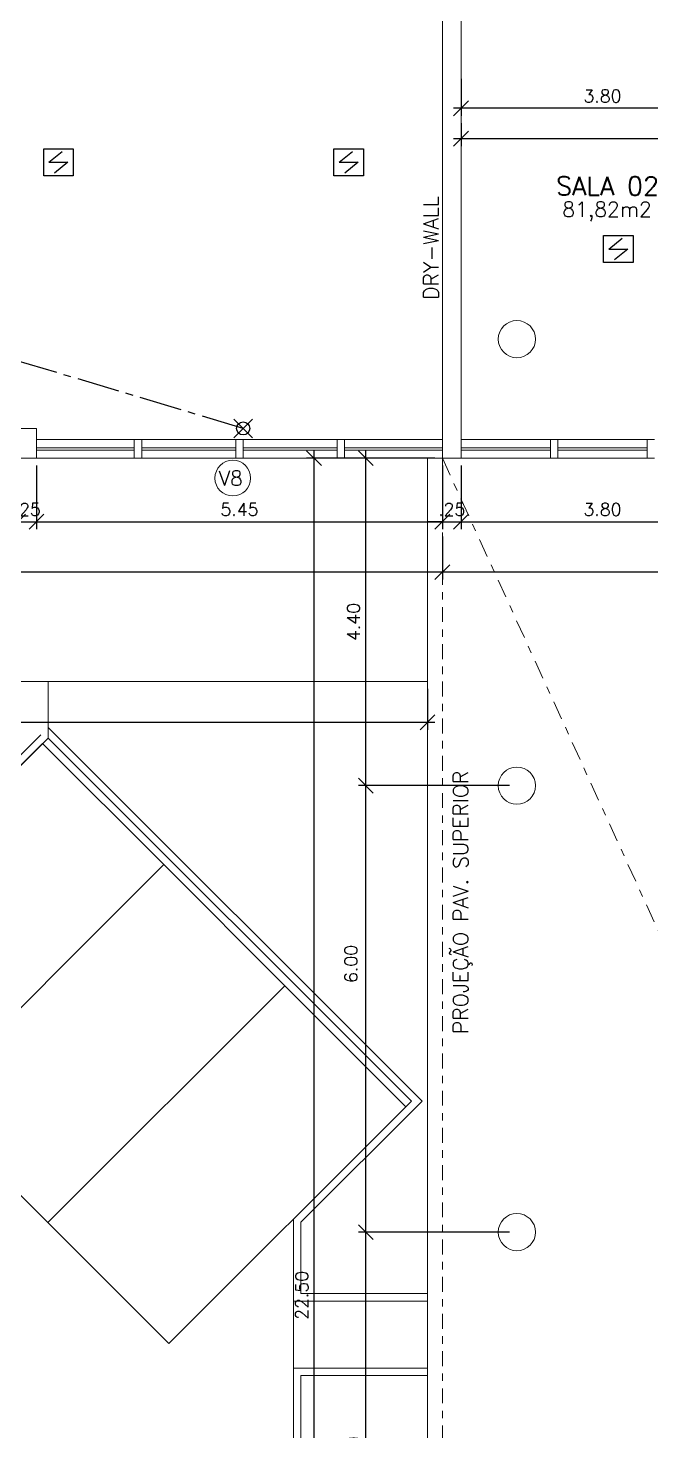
# Model space of a CAD drawing. Header units: millimetres. Extents: x 521 to 1055, y 261 to 520.
# Drawn here: x 715.49 to 723.85, y 476.65 to 495.5 of the extents above; entities that cross this region are included whole.
import ezdxf
from ezdxf.enums import TextEntityAlignment as Align

# ---------------------------------------------------------------- set-up
doc = ezdxf.new("R2010")
doc.units = ezdxf.units.MM
for name, pattern in [('CENTER2', [28.575, 19.05, -3.175, 3.175, -3.175]), ('CONTINU', [0]), ('DASHDOT', [1, 0.5, -0.25, 0, -0.25])]:
    doc.linetypes.add(name, pattern=pattern)
doc.layers.add('0.1', color=8, linetype='Continuous', lineweight=13)
doc.layers.add('ppci', color=8, linetype='Continuous')
doc.styles.add('ROMANS', font='romans')
doc.styles.get("Standard").update_dxf_attribs({"font": 'romans.shx'})
doc.dimstyles.new('Fares Eng - 50', dxfattribs={"dimscale": 2, "dimtxt": 0.085, "dimasz": 0.1, "dimexe": 0.05, "dimexo": 0.05, "dimgap": 0.04, "dimtad": 1, "dimzin": 4, "dimdsep": 46, "dimtxsty": 'ROMANS', "dimblk1": 'OBLIQUE', "dimblk2": 'OBLIQUE', "dimsah": 1, "dimcen": 0.05, "dimdle": 0.05, "dimclrd": 8, "dimclre": 8, "dimclrt": 8, "dimaunit": 1, "dimadec": 0, "dimazin": 0, "dimtfac": 1, "dimtix": 1, "dimtmove": 2, "dimatfit": 0, "dimldrblk": 'OPEN90', "dimfxl": 1, "dimtolj": 1, "dimtzin": 0, "dimarcsym": 0})

# ---------------------------------------------------------------- blocks, each defined once
blk = doc.blocks.new('_OBLIQUE')
at = {"color": 0, "linetype": 'ByBlock'}
blk.add_line((-0.5, -0.5), (0.5, 0.5), dxfattribs=at)
blk = doc.blocks.new('*D70')
at = {"layer": '0.1', "color": 8, "linetype": 'CONTINU', "lineweight": -2, "transparency": 16777216}
for p, q in [((721.053, 488.664), (721.053, 488.085)), ((734.153, 488.664), (734.153, 488.085)), ((734.253, 488.185), (720.953, 488.185))]:
    blk.add_line(p, q, dxfattribs=at)
at = {"layer": 'DEFPOINTS', "color": 0, "linetype": 'CONTINU', "lineweight": -2, "transparency": 16777216}
for p in [(721.053, 488.764), (734.153, 488.764), (721.053, 488.185)]:
    blk.add_point(p, dxfattribs=at)
at = {"layer": '0.1', "color": 8, "linetype": 'CONTINU', "lineweight": -2, "transparency": 16777216, "xscale": 0.2, "yscale": 0.2, "zscale": 0.2, "rotation": 180}
blk.add_blockref('_OBLIQUE', (721.053, 488.185), dxfattribs=at)
at = {"layer": '0.1', "color": 8, "linetype": 'CONTINU', "lineweight": -2, "transparency": 16777216, "xscale": 0.2, "yscale": 0.2, "zscale": 0.2}
blk.add_blockref('_OBLIQUE', (734.153, 488.185), dxfattribs=at)
at = {"layer": '0.1', "color": 8, "linetype": 'CONTINU', "transparency": 16777216, "insert": (727.603, 488.35), "char_height": 0.17, "attachment_point": 5, "style": 'ROMANS'}
blk.add_mtext('\\A1;13.10', dxfattribs=at)
blk = doc.blocks.new('_Open90')
at = {"color": 0, "linetype": 'ByBlock', "lineweight": -2}
for p, q in [((0, 0), (-1, 0)), ((-0.5, 0.5), (0, 0)), ((0, 0), (-0.5, -0.5))]:
    blk.add_line(p, q, dxfattribs=at)
blk = doc.blocks.new('*D71')
at = {"layer": '0.1', "color": 8, "linetype": 'CONTINU', "lineweight": -2, "transparency": 16777216}
for p, q in [((667.303, 488.664), (667.303, 488.085)), ((721.053, 488.564), (721.053, 488.085)), ((721.153, 488.185), (667.203, 488.185))]:
    blk.add_line(p, q, dxfattribs=at)
at = {"layer": 'DEFPOINTS', "color": 0, "linetype": 'CONTINU', "lineweight": -2, "transparency": 16777216}
for p in [(667.303, 488.764), (721.053, 488.664), (667.303, 488.185)]:
    blk.add_point(p, dxfattribs=at)
at = {"layer": '0.1', "color": 8, "linetype": 'CONTINU', "lineweight": -2, "transparency": 16777216, "xscale": 0.2, "yscale": 0.2, "zscale": 0.2, "rotation": 180}
blk.add_blockref('_OBLIQUE', (667.303, 488.185), dxfattribs=at)
at = {"layer": '0.1', "color": 8, "linetype": 'CONTINU', "lineweight": -2, "transparency": 16777216, "xscale": 0.2, "yscale": 0.2, "zscale": 0.2}
blk.add_blockref('_OBLIQUE', (721.053, 488.185), dxfattribs=at)
at = {"layer": '0.1', "color": 8, "linetype": 'CONTINU', "transparency": 16777216, "insert": (694.178, 488.35), "char_height": 0.17, "attachment_point": 5, "style": 'ROMANS'}
blk.add_mtext('\\A1;53.75', dxfattribs=at)
blk = doc.blocks.new('*D176')
at = {"layer": '0.1', "color": 8, "linetype": 'CONTINU', "lineweight": -2, "transparency": 16777216}
for p, q in [((720.025, 473.217), (720.025, 479.417)), ((721.953, 479.317), (719.925, 479.317)), ((721.953, 473.317), (719.925, 473.317))]:
    blk.add_line(p, q, dxfattribs=at)
at = {"layer": 'DEFPOINTS', "color": 0, "linetype": 'CONTINU', "lineweight": -2, "transparency": 16777216}
for p in [(720.025, 479.317), (722.053, 479.317), (722.053, 473.317)]:
    blk.add_point(p, dxfattribs=at)
at = {"layer": '0.1', "color": 8, "linetype": 'CONTINU', "lineweight": -2, "transparency": 16777216, "xscale": 0.2, "yscale": 0.2, "zscale": 0.2}
for p, rotation in [((720.025, 479.317), 90), ((720.025, 473.317), 270)]:
    blk.add_blockref('_OBLIQUE', p, dxfattribs=dict(at, rotation=rotation))
at = {"layer": '0.1', "color": 8, "linetype": 'CONTINU', "transparency": 16777216, "insert": (719.86, 476.317), "char_height": 0.17, "attachment_point": 5, "rotation": 90, "style": 'ROMANS'}
blk.add_mtext('\\A1;6.00', dxfattribs=at)
blk = doc.blocks.new('*D111')
at = {"layer": '0.1', "color": 8, "linetype": 'CONTINU', "lineweight": -2, "transparency": 16777216}
for p, q in [((721.953, 485.317), (719.925, 485.317)), ((720.025, 479.217), (720.025, 485.417)), ((721.953, 479.317), (719.925, 479.317))]:
    blk.add_line(p, q, dxfattribs=at)
at = {"layer": 'DEFPOINTS', "color": 0, "linetype": 'CONTINU', "lineweight": -2, "transparency": 16777216}
for p in [(720.025, 485.317), (722.053, 485.317), (722.053, 479.317)]:
    blk.add_point(p, dxfattribs=at)
at = {"layer": '0.1', "color": 8, "linetype": 'CONTINU', "lineweight": -2, "transparency": 16777216, "xscale": 0.2, "yscale": 0.2, "zscale": 0.2}
for p, rotation in [((720.025, 485.317), 90), ((720.025, 479.317), 270)]:
    blk.add_blockref('_OBLIQUE', p, dxfattribs=dict(at, rotation=rotation))
at = {"layer": '0.1', "color": 8, "linetype": 'CONTINU', "transparency": 16777216, "insert": (719.825, 482.921), "char_height": 0.17, "attachment_point": 5, "rotation": 90, "style": 'ROMANS'}
blk.add_mtext('\\A1;6.00', dxfattribs=at)
blk = doc.blocks.new('*D218')
at = {"layer": '0.1', "color": 8, "linetype": 'CONTINU', "lineweight": -2, "transparency": 16777216}
for p, q in [((720.025, 485.217), (720.025, 489.817)), ((720.953, 489.717), (719.925, 489.717)), ((721.953, 485.317), (719.925, 485.317))]:
    blk.add_line(p, q, dxfattribs=at)
at = {"layer": 'DEFPOINTS', "color": 0, "linetype": 'CONTINU', "lineweight": -2, "transparency": 16777216}
for p in [(720.025, 489.717), (721.053, 489.717), (722.053, 485.317)]:
    blk.add_point(p, dxfattribs=at)
at = {"layer": '0.1', "color": 8, "linetype": 'CONTINU', "lineweight": -2, "transparency": 16777216, "xscale": 0.2, "yscale": 0.2, "zscale": 0.2}
for p, rotation in [((720.025, 489.717), 90), ((720.025, 485.317), 270)]:
    blk.add_blockref('_OBLIQUE', p, dxfattribs=dict(at, rotation=rotation))
at = {"layer": '0.1', "color": 8, "linetype": 'CONTINU', "transparency": 16777216, "insert": (719.86, 487.517), "char_height": 0.17, "attachment_point": 5, "rotation": 90, "style": 'ROMANS'}
blk.add_mtext('\\A1;4.40', dxfattribs=at)
blk = doc.blocks.new('*D236')
at = {"layer": '0.1', "color": 8, "linetype": 'CONTINU', "lineweight": -2, "transparency": 16777216}
for p, q in [((715.353, 489.617), (715.353, 488.764)), ((715.603, 489.617), (715.603, 488.764)), ((715.353, 488.864), (715.153, 488.864)), ((715.353, 488.864), (715.603, 488.864)), ((715.603, 488.864), (715.803, 488.864))]:
    blk.add_line(p, q, dxfattribs=at)
at = {"layer": 'DEFPOINTS', "color": 0, "linetype": 'CONTINU', "lineweight": -2, "transparency": 16777216}
for p in [(715.353, 489.717), (715.603, 489.717), (715.603, 488.864)]:
    blk.add_point(p, dxfattribs=at)
at = {"layer": '0.1', "color": 8, "linetype": 'CONTINU', "lineweight": -2, "transparency": 16777216, "xscale": 0.2, "yscale": 0.2, "zscale": 0.2}
blk.add_blockref('_OBLIQUE', (715.353, 488.864), dxfattribs=at)
at = {"layer": '0.1', "color": 8, "linetype": 'CONTINU', "lineweight": -2, "transparency": 16777216, "xscale": 0.2, "yscale": 0.2, "zscale": 0.2, "rotation": 180}
blk.add_blockref('_OBLIQUE', (715.603, 488.864), dxfattribs=at)
at = {"layer": '0.1', "color": 8, "linetype": 'CONTINU', "transparency": 16777216, "insert": (715.478, 489.029), "char_height": 0.17, "attachment_point": 5, "style": 'ROMANS'}
blk.add_mtext('\\A1;.25', dxfattribs=at)
blk = doc.blocks.new('*D237')
at = {"layer": '0.1', "color": 8, "linetype": 'CONTINU', "lineweight": -2, "transparency": 16777216}
for p, q in [((715.603, 489.617), (715.603, 488.764)), ((721.053, 489.617), (721.053, 488.764)), ((715.503, 488.864), (721.153, 488.864))]:
    blk.add_line(p, q, dxfattribs=at)
at = {"layer": 'DEFPOINTS', "color": 0, "linetype": 'CONTINU', "lineweight": -2, "transparency": 16777216}
for p in [(715.603, 489.717), (721.053, 489.717), (721.053, 488.864)]:
    blk.add_point(p, dxfattribs=at)
at = {"layer": '0.1', "color": 8, "linetype": 'CONTINU', "lineweight": -2, "transparency": 16777216, "xscale": 0.2, "yscale": 0.2, "zscale": 0.2, "rotation": 180}
blk.add_blockref('_OBLIQUE', (715.603, 488.864), dxfattribs=at)
at = {"layer": '0.1', "color": 8, "linetype": 'CONTINU', "lineweight": -2, "transparency": 16777216, "xscale": 0.2, "yscale": 0.2, "zscale": 0.2}
blk.add_blockref('_OBLIQUE', (721.053, 488.864), dxfattribs=at)
at = {"layer": '0.1', "color": 8, "linetype": 'CONTINU', "transparency": 16777216, "insert": (718.328, 489.029), "char_height": 0.17, "attachment_point": 5, "style": 'ROMANS'}
blk.add_mtext('\\A1;5.45', dxfattribs=at)
blk = doc.blocks.new('*D238')
at = {"layer": '0.1', "color": 8, "linetype": 'CONTINU', "lineweight": -2, "transparency": 16777216}
for p, q in [((721.053, 489.617), (721.053, 488.764)), ((721.303, 489.617), (721.303, 488.764)), ((721.053, 488.864), (720.853, 488.864)), ((721.053, 488.864), (721.303, 488.864)), ((721.303, 488.864), (721.503, 488.864))]:
    blk.add_line(p, q, dxfattribs=at)
at = {"layer": 'DEFPOINTS', "color": 0, "linetype": 'CONTINU', "lineweight": -2, "transparency": 16777216}
for p in [(721.053, 489.717), (721.303, 489.717), (721.303, 488.864)]:
    blk.add_point(p, dxfattribs=at)
at = {"layer": '0.1', "color": 8, "linetype": 'CONTINU', "lineweight": -2, "transparency": 16777216, "xscale": 0.2, "yscale": 0.2, "zscale": 0.2}
blk.add_blockref('_OBLIQUE', (721.053, 488.864), dxfattribs=at)
at = {"layer": '0.1', "color": 8, "linetype": 'CONTINU', "lineweight": -2, "transparency": 16777216, "xscale": 0.2, "yscale": 0.2, "zscale": 0.2, "rotation": 180}
blk.add_blockref('_OBLIQUE', (721.303, 488.864), dxfattribs=at)
at = {"layer": '0.1', "color": 8, "linetype": 'CONTINU', "transparency": 16777216, "insert": (721.178, 489.029), "char_height": 0.17, "attachment_point": 5, "style": 'ROMANS'}
blk.add_mtext('\\A1;.25', dxfattribs=at)
blk = doc.blocks.new('*D247')
at = {"layer": '0.1', "color": 8, "linetype": 'CONTINU', "lineweight": -2, "transparency": 16777216}
for p, q in [((721.303, 489.617), (721.303, 488.764)), ((725.103, 489.617), (725.103, 488.764)), ((721.203, 488.864), (725.203, 488.864))]:
    blk.add_line(p, q, dxfattribs=at)
at = {"layer": 'DEFPOINTS', "color": 0, "linetype": 'CONTINU', "lineweight": -2, "transparency": 16777216}
for p in [(721.303, 489.717), (725.103, 489.717), (725.103, 488.864)]:
    blk.add_point(p, dxfattribs=at)
at = {"layer": '0.1', "color": 8, "linetype": 'CONTINU', "lineweight": -2, "transparency": 16777216, "xscale": 0.2, "yscale": 0.2, "zscale": 0.2, "rotation": 180}
blk.add_blockref('_OBLIQUE', (721.303, 488.864), dxfattribs=at)
at = {"layer": '0.1', "color": 8, "linetype": 'CONTINU', "lineweight": -2, "transparency": 16777216, "xscale": 0.2, "yscale": 0.2, "zscale": 0.2}
blk.add_blockref('_OBLIQUE', (725.103, 488.864), dxfattribs=at)
at = {"layer": '0.1', "color": 8, "linetype": 'CONTINU', "transparency": 16777216, "insert": (723.203, 489.029), "char_height": 0.17, "attachment_point": 5, "style": 'ROMANS'}
blk.add_mtext('\\A1;3.80', dxfattribs=at)
blk = doc.blocks.new('*D256')
at = {"layer": '0.1', "color": 8, "linetype": 'CONTINU', "lineweight": -2, "transparency": 16777216}
for p, q in [((667.203, 486.617), (667.203, 486.067)), ((720.853, 486.617), (720.853, 486.067)), ((720.953, 486.167), (667.103, 486.167))]:
    blk.add_line(p, q, dxfattribs=at)
at = {"layer": 'DEFPOINTS', "color": 0, "linetype": 'CONTINU', "lineweight": -2, "transparency": 16777216}
for p in [(667.203, 486.717), (720.853, 486.717), (667.203, 486.167)]:
    blk.add_point(p, dxfattribs=at)
at = {"layer": '0.1', "color": 8, "linetype": 'CONTINU', "lineweight": -2, "transparency": 16777216, "xscale": 0.2, "yscale": 0.2, "zscale": 0.2, "rotation": 180}
blk.add_blockref('_OBLIQUE', (667.203, 486.167), dxfattribs=at)
at = {"layer": '0.1', "color": 8, "linetype": 'CONTINU', "lineweight": -2, "transparency": 16777216, "xscale": 0.2, "yscale": 0.2, "zscale": 0.2}
blk.add_blockref('_OBLIQUE', (720.853, 486.167), dxfattribs=at)
at = {"layer": '0.1', "color": 8, "linetype": 'CONTINU', "transparency": 16777216, "insert": (694.028, 486.332), "char_height": 0.17, "attachment_point": 5, "style": 'ROMANS'}
blk.add_mtext('\\A1;53.65', dxfattribs=at)
blk = doc.blocks.new('*D273')
at = {"layer": '0.1', "color": 8, "linetype": 'CONTINU', "lineweight": -2, "transparency": 16777216}
for p, q in [((719.33, 467.117), (719.33, 489.817)), ((720.222, 489.717), (719.23, 489.717)), ((719.825, 467.217), (719.23, 467.217))]:
    blk.add_line(p, q, dxfattribs=at)
at = {"layer": 'DEFPOINTS', "color": 0, "linetype": 'CONTINU', "lineweight": -2, "transparency": 16777216}
for p in [(719.33, 489.717), (720.322, 489.717), (719.925, 467.217)]:
    blk.add_point(p, dxfattribs=at)
at = {"layer": '0.1', "color": 8, "linetype": 'CONTINU', "lineweight": -2, "transparency": 16777216, "xscale": 0.2, "yscale": 0.2, "zscale": 0.2}
for p, rotation in [((719.33, 489.717), 90), ((719.33, 467.217), 270)]:
    blk.add_blockref('_OBLIQUE', p, dxfattribs=dict(at, rotation=rotation))
at = {"layer": '0.1', "color": 8, "linetype": 'CONTINU', "transparency": 16777216, "insert": (719.165, 478.467), "char_height": 0.17, "attachment_point": 5, "rotation": 90, "style": 'ROMANS'}
blk.add_mtext('\\A1;22.50', dxfattribs=at)
blk = doc.blocks.new('*D3372')
at = {"layer": '0.1', "color": 8, "linetype": 'CONTINU', "lineweight": -2, "transparency": 16777216}
for p, q in [((721.303, 494.817), (721.303, 494.319)), ((725.103, 494.717), (725.103, 494.319)), ((725.203, 494.419), (721.203, 494.419))]:
    blk.add_line(p, q, dxfattribs=at)
at = {"layer": 'DEFPOINTS', "color": 0, "linetype": 'CONTINU', "lineweight": -2, "transparency": 16777216}
for p in [(721.303, 494.917), (725.103, 494.817), (721.303, 494.419)]:
    blk.add_point(p, dxfattribs=at)
at = {"layer": '0.1', "color": 8, "linetype": 'CONTINU', "lineweight": -2, "transparency": 16777216, "xscale": 0.2, "yscale": 0.2, "zscale": 0.2, "rotation": 180}
blk.add_blockref('_OBLIQUE', (721.303, 494.419), dxfattribs=at)
at = {"layer": '0.1', "color": 8, "linetype": 'CONTINU', "lineweight": -2, "transparency": 16777216, "xscale": 0.2, "yscale": 0.2, "zscale": 0.2}
blk.add_blockref('_OBLIQUE', (725.103, 494.419), dxfattribs=at)
at = {"layer": '0.1', "color": 8, "linetype": 'CONTINU', "lineweight": -2, "transparency": 16777216, "insert": (723.203, 494.584), "char_height": 0.17, "attachment_point": 5, "style": 'ROMANS'}
blk.add_mtext('\\A1;3.80', dxfattribs=at)
blk = doc.blocks.new('*D3373')
at = {"layer": '0.1', "color": 8, "linetype": 'CONTINU', "lineweight": -2, "transparency": 16777216}
for p, q in [((721.303, 494.219), (721.303, 493.91)), ((734.253, 494.219), (734.253, 493.91)), ((734.353, 494.01), (721.203, 494.01))]:
    blk.add_line(p, q, dxfattribs=at)
at = {"layer": 'DEFPOINTS', "color": 0, "linetype": 'CONTINU', "lineweight": -2, "transparency": 16777216}
for p in [(721.303, 494.319), (734.253, 494.319), (721.303, 494.01)]:
    blk.add_point(p, dxfattribs=at)
at = {"layer": '0.1', "color": 8, "linetype": 'CONTINU', "lineweight": -2, "transparency": 16777216, "xscale": 0.2, "yscale": 0.2, "zscale": 0.2, "rotation": 180}
blk.add_blockref('_OBLIQUE', (721.303, 494.01), dxfattribs=at)
at = {"layer": '0.1', "color": 8, "linetype": 'CONTINU', "lineweight": -2, "transparency": 16777216, "xscale": 0.2, "yscale": 0.2, "zscale": 0.2}
blk.add_blockref('_OBLIQUE', (734.253, 494.01), dxfattribs=at)
at = {"layer": '0.1', "color": 8, "linetype": 'CONTINU', "lineweight": -2, "transparency": 16777216, "insert": (727.778, 494.175), "char_height": 0.17, "attachment_point": 5, "style": 'ROMANS'}
blk.add_mtext('\\A1;12.95', dxfattribs=at)
blk = doc.blocks.new('ÁREA')
for p in [(0.00005, 0.00376), (0, 0)]:
    blk.add_attdef('COMPARTIMENTO', text='', height=0.0025).set_placement(p, align=Align.CENTER)
at = {"color": 1}
for p in [(-0.00005, -0.00376), (-0.0001, -0.00752)]:
    blk.add_attdef('ÁREA', text='', height=0.002, dxfattribs=at).set_placement(p, align=Align.CENTER)

msp = doc.modelspace()

# ---------------------------------------------------------------- linework, layer by layer
at = {"layer": '0.1', "color": 7}
for p, q in [((721.05272, 497.86692), (721.05272, 490.11692)), ((721.30272, 497.86692), (721.30272, 490.11692)), ((715.60272, 490.11692), (715.35272, 490.11692)), ((715.60272, 490.11692), (715.60272, 489.71692)), ((721.05272, 490.11692), (721.05272, 489.71692)), ((721.30272, 490.11692), (721.30272, 489.71692)), ((715.35272, 489.71692), (715.60272, 489.71692)), ((721.05272, 489.71692), (721.30272, 489.71692))]:
    msp.add_line(p, q, dxfattribs=at)
at = {"layer": '0.1', "color": 8}
for p, q in [((715.60272, 489.96692), (716.91522, 489.96692)), ((717.01522, 489.96692), (718.27772, 489.96692)), ((718.37772, 489.96692), (719.63926, 489.96692)), ((719.73926, 489.96692), (721.05272, 489.96692)), ((721.30272, 489.96692), (722.50272, 489.96692)), ((722.50272, 489.96692), (722.50272, 489.71692)), ((722.60272, 489.96692), (722.50272, 489.96692)), ((722.60272, 489.96692), (722.60272, 489.71692)), ((722.60272, 489.96692), (723.80272, 489.96692)), ((723.80272, 489.96692), (723.80272, 489.71692)), ((723.90272, 489.96692), (723.80272, 489.96692)), ((715.60272, 489.85692), (716.91522, 489.85692)), ((716.91522, 489.82692), (715.60272, 489.82692)), ((717.01522, 489.85692), (718.27772, 489.85692)), ((718.27772, 489.82692), (717.01522, 489.82692)), ((718.37772, 489.85692), (719.63926, 489.85692)), ((719.63926, 489.82692), (718.37772, 489.82692)), ((719.73926, 489.85692), (721.05272, 489.85692)), ((721.05272, 489.82692), (719.73926, 489.82692)), ((721.30272, 489.85692), (722.50272, 489.85692)), ((722.50272, 489.82692), (721.30272, 489.82692)), ((722.60272, 489.85692), (723.80272, 489.85692)), ((723.80272, 489.82692), (722.60272, 489.82692)), ((716.91522, 489.71692), (715.60272, 489.71692)), ((718.27772, 489.71692), (717.01522, 489.71692)), ((719.63926, 489.71692), (718.37772, 489.71692)), ((721.05272, 489.71692), (719.73926, 489.71692)), ((720.85272, 489.71692), (720.85272, 486.71692)), ((722.50272, 489.71692), (721.30272, 489.71692)), ((722.60272, 489.71692), (722.50272, 489.71692)), ((723.80272, 489.71692), (722.60272, 489.71692)), ((723.90272, 489.71692), (723.80272, 489.71692)), ((667.20272, 486.71692), (720.85272, 486.71692)), ((715.75877, 485.95647), (715.75877, 486.71692)), ((720.85272, 486.71692), (720.85272, 460.21692)), ((715.75877, 486.09789), (720.77923, 481.07743)), ((715.65877, 485.99789), (714.06172, 484.40084)), ((715.75877, 485.95647), (714.06172, 484.25941)), ((715.75877, 485.95647), (720.63781, 481.07743)), ((720.63781, 481.07743), (719.05131, 479.49093)), ((720.77923, 481.07743), (719.15131, 479.44951)), ((719.05131, 479.49093), (719.05131, 478.39093)), ((719.15131, 479.44951), (719.15131, 478.49093)), ((719.15131, 478.49093), (720.85272, 478.49093)), ((719.05131, 478.39093), (720.85272, 478.39093)), ((719.05131, 477.49093), (720.85272, 477.49093)), ((719.05131, 475.89093), (719.05131, 477.49093)), ((719.15131, 475.93235), (719.15131, 477.39093)), ((719.15131, 477.39093), (720.85272, 477.39093))]:
    msp.add_line(p, q, dxfattribs=at)
at = {"layer": '0.1', "color": 8, "linetype": 'DASHDOT', "ltscale": 0.4}
msp.add_line((721.05272, 489.71692), (721.05272, 460.31692), dxfattribs=at)
at = {"layer": '0.1', "color": 8, "linetype": 'DASHDOT', "ltscale": 0.5}
msp.add_line((721.05272, 489.71692), (731.21739, 467.45205), dxfattribs=at)
at = {"layer": '0.1', "color": 8, "linetype": 'CONTINU'}
msp.add_line((719.05131, 477.49093), (719.05131, 478.39093), dxfattribs=at)
at = {"layer": '0.1', "color": 8}
for points in [[(716.91522, 489.96692), (717.01522, 489.96692), (717.01522, 489.71692), (716.91522, 489.71692)], [(718.27772, 489.96692), (718.37772, 489.96692), (718.37772, 489.71692), (718.27772, 489.71692)], [(719.63926, 489.96692), (719.73926, 489.96692), (719.73926, 489.71692), (719.63926, 489.71692)], [(712.50179, 482.69949), (714.12814, 481.07314), (717.31012, 484.25513), (715.68377, 485.88147)], [(714.12814, 481.07314), (715.75448, 479.4468), (718.93646, 482.62878), (717.31012, 484.25513)], [(715.75448, 479.4468), (717.38083, 477.82045), (720.56281, 481.00243), (718.93646, 482.62878)]]:
    msp.add_lwpolyline(points, close=True, dxfattribs=at)
at = {"layer": '0.1', "color": 7}
for centre in [(722.05272, 491.31692), (722.05272, 485.31692), (722.05272, 479.31692)]:
    msp.add_circle(centre, 0.25, dxfattribs=at)
at = {"layer": '0.1', "color": 8}
msp.add_circle((718.23824, 489.44995), 0.23964, dxfattribs=at)
at = {"layer": 'ppci', "color": 10, "linetype": 'Continuous'}
for p, q in [((715.77002, 493.69319), (715.94865, 493.83951)), ((719.6677, 493.69319), (719.84633, 493.83951)), ((715.77002, 493.69319), (716.02333, 493.69319)), ((716.02333, 493.69319), (715.8447, 493.54688)), ((719.6677, 493.69319), (719.92101, 493.69319)), ((719.92101, 493.69319), (719.74238, 493.54688)), ((723.28856, 492.52772), (723.46719, 492.67403)), ((723.28856, 492.52772), (723.54187, 492.52772)), ((723.54187, 492.52772), (723.36324, 492.3814))]:
    msp.add_line(p, q, dxfattribs=at)
at = {"layer": 'ppci', "color": 10}
for p, q in [((718.50176, 489.99288), (718.25368, 490.24096)), ((718.25368, 489.99288), (718.50176, 490.24096))]:
    msp.add_line(p, q, dxfattribs=at)
at = {"layer": 'ppci', "color": 10, "linetype": 'CENTER2', "lineweight": -2, "ltscale": 0.03}
msp.add_lwpolyline([(718.37772, 490.11692), (697.67789, 496.32393), (697.67789, 496.32393), (694.99174, 500.10261), (694.99174, 500.10261), (695.30272, 500.48319)], dxfattribs=at)
at = {"layer": 'ppci', "color": 10, "linetype": 'Continuous'}
for points in [[(715.69878, 493.8754), (716.09457, 493.8754), (716.09457, 493.51098), (715.69878, 493.51098)], [(719.59646, 493.8754), (719.99226, 493.8754), (719.99226, 493.51098), (719.59646, 493.51098)], [(723.21732, 492.70992), (723.61311, 492.70992), (723.61311, 492.34551), (723.21732, 492.34551)]]:
    msp.add_lwpolyline(points, close=True, dxfattribs=at)
at = {"layer": 'ppci', "color": 10}
msp.add_circle((718.37772, 490.11692), 0.08771, dxfattribs=at)

# ---------------------------------------------------------------- block references
at = {"layer": '0.1', "color": 8}
ref = msp.add_blockref('ÁREA', (723.27015, 493.24961), dxfattribs=dict(at, xscale=133.3333333333333, yscale=133.3333333333333, zscale=133.3333333333333))
ref.add_attrib('COMPARTIMENTO', 'SALA 02', dxfattribs={"layer": '0', "color": 3, "height": 0.25}).set_placement((723.27015, 493.24961), align=Align.CENTER)
ref.add_attrib('ÁREA', '81,82m2', dxfattribs={"layer": '0', "color": 1, "height": 0.2}).set_placement((723.26351, 492.96165), align=Align.CENTER)

# ---------------------------------------------------------------- texts
for s, p in [('DRY-WALL', (721.00073, 491.84733)), ('PROJEÇÃO PAV. SUPERIOR', (721.39734, 481.9792))]:
    msp.add_text(s, height=0.2, rotation=90, dxfattribs=at).set_placement(p)
msp.add_text('V8', height=0.2, dxfattribs=at).set_placement((718.04763, 489.34844))

# ---------------------------------------------------------------- dimensions: what is measured, and where the dimension line sits
at = {"layer": '0.1', "color": 8, "linetype": 'CONTINU', "lineweight": -2}
for base, p1, p2, picture, middle in [((721.30272, 494.41888), (725.10272, 494.81692), (721.30272, 494.91692), '*D3372', (723.20272, 494.58388)), ((721.30272, 494.01025), (734.25272, 494.31888), (721.30272, 494.31888), '*D3373', (727.77772, 494.17525))]:
    dim = msp.add_linear_dim(base=base, p1=p1, p2=p2, dimstyle='Fares Eng - 50', dxfattribs=at)
    dim.commit()
    dim.dimension.update_dxf_attribs({"geometry": picture, "text_midpoint": middle})
at = {"layer": '0.1', "color": 8, "linetype": 'CONTINU'}
for base, p1, p2, picture, middle in [((719.32956, 489.71692), (719.92476, 467.21692), (720.32219, 489.71692), '*D273', (719.16456, 478.46692)), ((720.02476, 489.71692), (722.05272, 485.31692), (721.05272, 489.71692), '*D218', (719.85976, 487.51692)), ((720.02476, 479.31692), (722.05272, 473.31692), (722.05272, 479.31692), '*D176', (719.85976, 476.31692))]:
    dim = msp.add_linear_dim(base=base, p1=p1, p2=p2, angle=90, dimstyle='Fares Eng - 50', dxfattribs=at)
    dim.commit()
    dim.dimension.update_dxf_attribs({"geometry": picture, "text_midpoint": middle})
for base, p1, p2, picture, middle in [((715.60272, 488.86367), (715.35272, 489.71692), (715.60272, 489.71692), '*D236', (715.47772, 489.02867)), ((721.05272, 488.86367), (715.60272, 489.71692), (721.05272, 489.71692), '*D237', (718.32772, 489.02867)), ((721.30272, 488.86367), (721.05272, 489.71692), (721.30272, 489.71692), '*D238', (721.17772, 489.02867)), ((725.10272, 488.86367), (721.30272, 489.71692), (725.10272, 489.71692), '*D247', (723.20272, 489.02867)), ((667.30272, 488.18483), (721.05272, 488.66367), (667.30272, 488.76367), '*D71', (694.17772, 488.34983)), ((721.05272, 488.18483), (734.15272, 488.76367), (721.05272, 488.76367), '*D70', (727.60272, 488.34983)), ((667.20272, 486.16655), (720.85272, 486.71692), (667.20272, 486.71692), '*D256', (694.02772, 486.33155))]:
    dim = msp.add_linear_dim(base=base, p1=p1, p2=p2, dimstyle='Fares Eng - 50', dxfattribs=at)
    dim.commit()
    dim.dimension.update_dxf_attribs({"geometry": picture, "text_midpoint": middle})
dim = msp.add_linear_dim(base=(720.02476, 485.31692), p1=(722.05272, 479.31692), p2=(722.05272, 485.31692), angle=90, dimstyle='Fares Eng - 50', dxfattribs=at)
dim.commit()
dim.dimension.update_dxf_attribs({"geometry": '*D111', "text_midpoint": (719.82476, 482.9215), "dimtype": 160})

doc.saveas('drawing.dxf')
